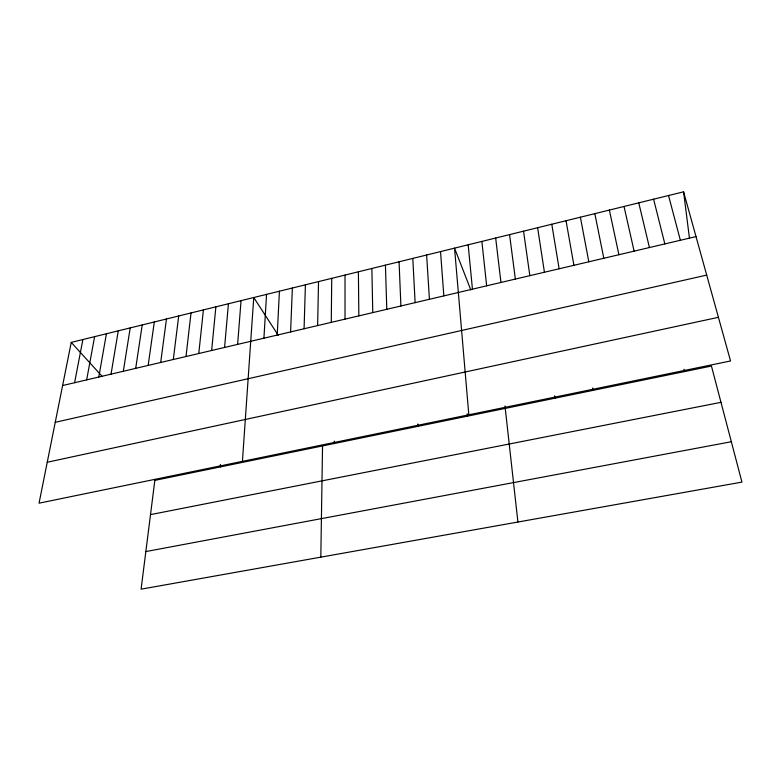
<?xml version="1.0" encoding="UTF-8"?>
<svg xmlns="http://www.w3.org/2000/svg" width="781" height="781" viewBox="0 0 781 781"><rect width="100%" height="100%" fill="white"/><g stroke="black" fill="none" stroke-linecap="round" stroke-linejoin="round"><path stroke-width="1.17" d="M345.017 319.126L345.026 275.078M334.229 443.53L334.248 441.109M331.271 322.358L331.73 278.339M320.815 557.156L322.543 445.931M317.623 325.57L318.531 281.59M304.073 328.762L305.41 284.811M290.6 331.925L292.367 288.023M277.226 335.069L279.422 291.206M263.929 338.202L266.546 294.369M242.422 461.356L253.757 297.512L278.182 335.225M237.619 344.392L241.056 300.636M220.242 466.94L220.447 464.539M224.586 347.447L228.423 303.741M211.641 350.493L215.878 306.835M198.774 353.52L203.411 309.901M185.995 356.526L191.023 312.947M173.304 359.514L178.703 315.973M160.691 362.482L166.47 318.98M148.156 365.43L154.306 321.967M135.699 368.359L142.22 324.945M123.32 371.268L130.212 327.893M111.029 374.158L118.273 330.832M98.806 377.028L106.411 333.751M86.662 379.888L94.618 336.65M74.595 382.719L82.893 339.53M71.247 342.4L39.05 503.179L730.547 360.978L683.58 191.823L71.247 342.4L102.34 376.569M62.607 385.541L696.008 236.594M55.246 422.306L706.698 275.097M47.25 462.245L718.422 317.311M150.518 514.62L720.98 402.332M145.842 551.571L731.338 441.734M470.806 289.946L454.542 248.143L468.825 414.799M668.536 195.523L680.368 240.265M653.599 199.194L664.846 243.916M684.01 369.218L684.586 371.571M638.76 202.845L649.431 247.548M624.019 206.467L634.113 251.14M609.375 210.069L618.913 254.723M594.829 213.643L603.811 258.267M580.381 217.196L588.815 261.801M566.03 220.73L573.918 265.296M592.662 388.03L593.072 390.373M551.777 224.235L559.128 268.781M537.611 227.72L544.435 272.237M554.637 395.791L554.988 398.193M523.543 231.176L529.84 275.664M509.563 234.612L515.353 279.071M683.58 191.823L689.496 238.537M495.671 238.029L500.953 282.458M504.985 406.013L517.91 522.03M481.877 241.427L486.651 285.826M468.161 244.795L472.446 289.165M467.204 413.793L467.409 416.175M440.533 251.589L443.833 295.892M426.621 255.006L429.423 299.279M412.798 258.404L415.121 302.647M417.874 423.956L417.991 426.328M399.062 261.781L400.907 305.986M385.423 265.14L386.79 309.305M371.863 268.469L372.771 312.605M358.401 271.788L358.84 315.875M154.843 480.374L141.088 589.177L741.95 482.111L711.442 366.055L154.843 480.374"/></g></svg>
